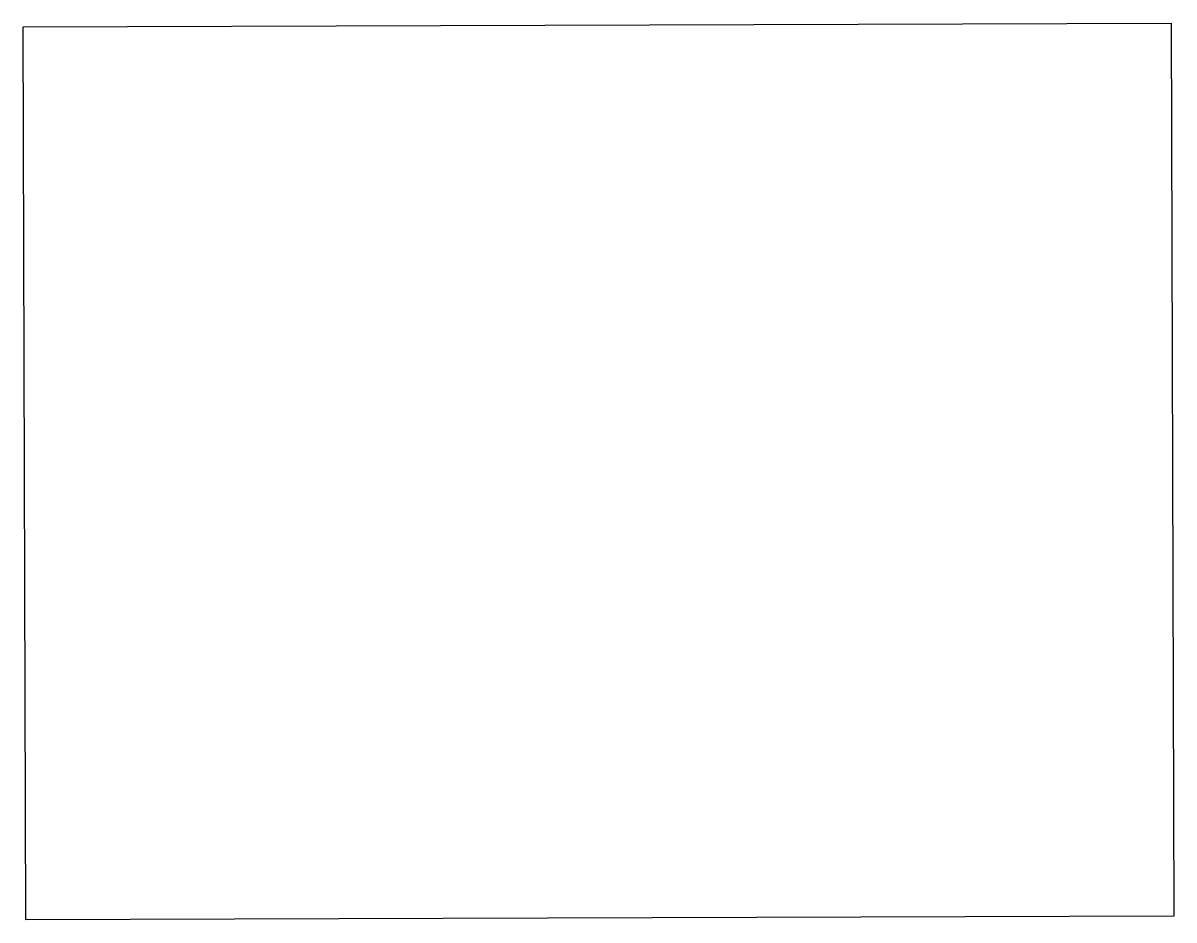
# Model space of a CAD drawing. Header units: inches. Extents: x 825 to 1095, y -645 to -435.
import ezdxf

# ---------------------------------------------------------------- set-up
doc = ezdxf.new("R2010")
doc.units = ezdxf.units.IN
doc.header["$MEASUREMENT"] = 0
doc.layers.add('Layer 1', color=7, linetype='Continuous')
picture_1 = doc.add_image_def('image1.png', size_in_pixel=(270, 210))

msp = doc.modelspace()

# ---------------------------------------------------------------- pictures from other files: only their frames are drawn
at = {"layer": 'Layer 1'}
image = msp.add_image(picture_1, insert=(825.35, -645.45), size_in_units=(270, 210), rotation=0.1896, dxfattribs=at)

doc.saveas('drawing.dxf')
